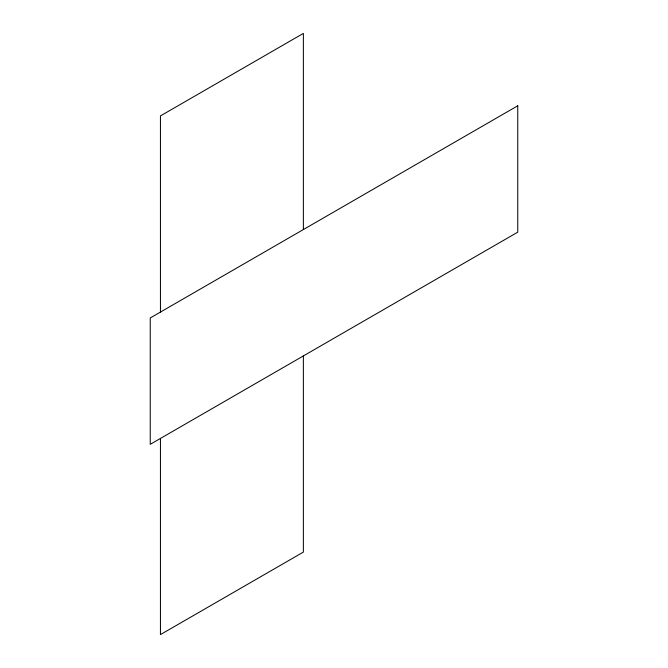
<?xml version="1.0" encoding="UTF-8"?>
<svg xmlns="http://www.w3.org/2000/svg" width="668" height="668" viewBox="0 0 668 668"><rect width="100%" height="100%" fill="white"/><g stroke="black" fill="none" stroke-linecap="round" stroke-linejoin="round"><path stroke-width="1" d="M303.372 229.558L303.372 33.4L160.445 115.915L160.445 312.073M303.372 355.927L303.372 552.085L160.445 634.6L160.445 438.442M517.758 105.778L150.242 317.968L150.242 444.337L517.758 232.155L517.758 105.778"/></g></svg>
